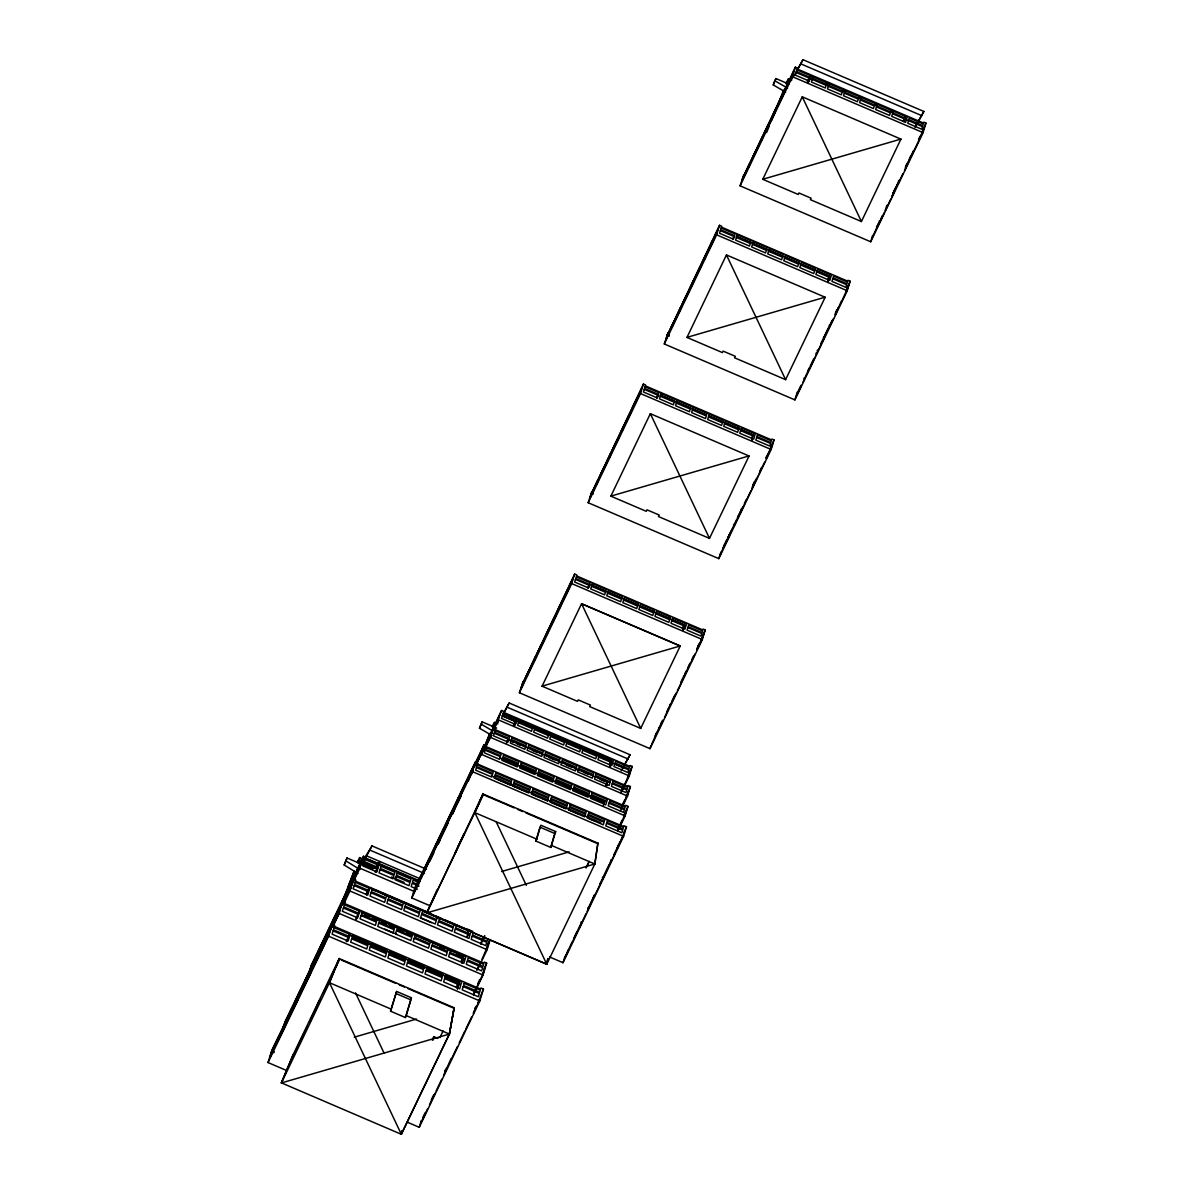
<?xml version="1.0" encoding="UTF-8"?>
<svg xmlns="http://www.w3.org/2000/svg" width="1194" height="1194" viewBox="0 0 1194 1194"><rect width="100%" height="100%" fill="white"/><g stroke="black" fill="none" stroke-linecap="round" stroke-linejoin="round"><path stroke-width="1.5" d="M597.955 843.188L482.988 793.965L426.81 912.873L594.821 863.993L597.91 843.098L594.821 863.993L546.762 964.23L422.601 911.156L421.945 913.32L436.541 919.574L437.198 917.41M603.433 805.846L604 802.338L499.853 757.742M506.48 742.817L508.077 739.504L607.388 782.025L606.791 785.518L607.343 781.936L605.731 785.309M606.746 785.428L607.343 781.936M609.97 766.638L611.403 759.697L518.509 719.922M751.847 440.198L752.772 434.929L708.923 416.154M828.89 276.187L827.964 281.456L828.89 276.187L736.116 236.472M609.97 766.608L610.91 761.369L516.315 720.863L514.748 724.295M751.847 440.168L752.772 434.929M293.231 1054.511L281.396 1082.943L449.407 1034.064L454.198 1007.796L339.23 958.558L293.231 1054.511L281.351 1082.839L401.348 1134.3L449.407 1034.064L454.123 1007.766M454.153 1007.691L449.362 1033.974L401.303 1134.21L402.094 1130.614L401.348 1134.3L329.454 982.707L339.23 958.558M457.421 988.841L458.735 981.796L349.379 934.977L346.2 941.618M457.451 988.901L458.78 981.886L456.392 986.871M462.123 963.08L463.571 955.991L361.11 912.186M462.153 963.14L463.526 956.11M467.182 937.2L468.585 930.126L444.646 919.873M467.212 937.26L468.585 930.126L369.304 887.679L366.125 894.321M433.094 1040.108L433.78 1036.735L437.974 1038.392M535.972 841.113L539.957 827.158L554.747 833.502L550.777 847.456L535.972 841.113L540.867 825.233L555.673 831.576L550.777 847.456M390.557 1011.199L396.617 991.453L411.423 997.781L406.273 1015.601L405.348 1017.542L390.557 1011.199L396.617 991.453M405.348 1017.542L411.423 997.781M286.724 1070.555L268.038 1062.556L271.665 1050.63L333.424 922.201M273.829 1052.824L274.172 1051.705L271.665 1050.63M281.321 1033.706L284.948 1021.795L341.648 903.843M283.232 1028.601L284.232 1025.318M284.56 1024.198L291.366 1009.229L290.709 1011.393M283.888 1028.362L284.873 1025.079M285.873 1021.795L278.769 1037.407L340.021 908.962L332.887 925.037L333.872 921.768M284.888 1026.273L285.888 1022.989M286.888 1019.706L286.217 1021.87L293.321 1006.273M289.366 1015.795L290.366 1012.512M290.321 1013.796L291.321 1010.512M291.664 1009.408L298.455 994.438M291.336 1012.84L292.321 1009.557M292.336 1010.736L293.336 1007.452M294.336 1004.169L293.664 1006.348L300.769 990.736M298.619 993.692L294.993 1005.602L298.187 998.96M296.858 1000.587L297.858 997.303M299.53 991.796L299.187 992.901L352.663 880.978M298.754 994.617L299.41 992.438M298.784 997.303L299.769 994.02M299.784 995.214L300.784 991.93M301.783 988.647L301.112 990.811L330.559 928.604M302.694 988.393L305.545 979.647M303.604 986.498L304.604 983.214M304.948 982.095L305.604 979.931M304.515 984.214L305.5 980.931M305.843 979.811L306.5 977.647M306.231 981.766L307.216 978.483M307.559 977.379L311.156 965.424L363.498 856.262L365.662 857.188L365.319 858.307L419.93 881.694M309.35 972.409L310.35 969.125M307.231 979.677L308.231 976.394M308.559 975.274L309.231 973.11M309.455 974.304L310.455 971.02M310.783 969.916L311.455 967.737M310.649 971.423L312.634 964.856M311.604 969.424L312.604 966.14M312.932 965.021L313.604 962.857M314.917 960.797L315.917 957.513M315.783 958.991L316.783 955.707M357.976 873.515L344.2 865.008L347.021 857.979L371.17 868.322M313.679 966.23L314.664 962.946M315.007 961.842L315.664 959.663M314.679 964.14L315.679 960.857M316.007 959.752L316.679 957.573M344.2 865.008L347.021 857.979M316.216 960.215L317.201 956.931M317.544 955.827L318.201 953.648M319.738 950.051L317.126 958.319L322.962 946.126M318.694 954.633L319.693 951.349M320.037 950.23L320.693 948.066M321.35 947.379L322.35 944.096M322.216 945.573L323.216 942.29M321.126 950.708L322.111 947.424M322.455 946.305L323.111 944.141M322.126 948.603L323.126 945.32M323.455 944.215L324.126 942.036M324.305 941.738L324.962 939.559M324.872 940.947L323.873 944.23L326.798 938.141M324.828 941.827L325.828 938.544M326.171 937.439L326.828 935.26M325.783 939.842L326.783 936.559M327.126 935.439L327.783 933.275M328.648 932.156L329.648 928.872M328.574 935.171L329.559 931.887M330.902 927.484L331.245 926.38M268.038 1062.556L328.619 936.2L332.245 924.275L334.753 925.35L334.41 926.469L480.615 989.065L480.958 987.96L483.466 989.02L479.839 1000.945L419.258 1127.3L407.363 1122.211M331.962 925.738L332.619 923.574M331.932 927.037L332.917 923.753M333.26 922.634L333.917 920.47M334.216 920.544L335.215 917.261M334.872 918.484L334.216 920.649L340.648 907.127M335.081 918.738L336.081 915.455M337.469 914.664L332.096 927.096M337.812 913.559L338.469 911.38M338.38 912.768L337.38 916.052L339.574 911.485M338.723 911.649L339.38 909.485M340.35 907.843L341.006 905.679M341.35 904.559L341.693 903.455M341.991 902.724L342.648 900.56L336.424 914.335L342.648 901.455L345.036 902.485L344.693 903.589L483.943 963.215L484.271 962.095L486.659 963.11L483.048 975.035L473.421 995.095M332.619 926.738L339.021 913.365L342.648 901.455M343.23 903.858L344.23 900.574M345.23 897.291L341.648 905.559M345.469 897.56L346.141 895.396M350.976 886.485L344.141 901.963L351.976 883.202M344.379 902.619L349.946 890.993L353.573 879.082L355.842 880.053L355.499 881.172L430.303 913.201M343.768 901.769L359.872 868.187L363.498 856.262M367.14 854.397L366.677 855.874L420.378 878.859M419.825 880.963L379.214 863.575L376.08 871.889L379.841 861.501L375.006 868.217L372.782 868.695L359.633 863.068L358.872 859.62L357.469 862.561L364.036 865.381M386.617 895.754L385.946 897.918L371.364 891.664L372.021 889.5L388.423 896.366M430.482 905.962L411.796 897.963L414.691 888.426L475.272 762.071L477.779 763.145L477.51 764.026L623.716 826.636L623.984 825.741L626.492 826.815L623.596 836.352L563.016 962.707L549.419 956.887M415.422 887.217L415.691 886.336M423.9 872.993L426.318 865.053M425.139 870.098L425.93 867.471M426.198 866.575L426.721 864.844M427.004 863.949L427.273 863.053M427.452 864.396L428.243 861.769L421.004 877.829L435.601 846.979M428.512 860.874L429.049 859.143L422.064 874.321L484.018 744.713L486.406 745.728L486.122 746.623L625.372 806.249L625.641 805.353L628.029 806.368L625.134 815.905L617.925 830.949M428.452 862.307L435.691 846.233L434.9 848.859M429.512 858.784L436.497 843.606L435.959 845.337M431.273 857.292L432.064 854.665M432.332 853.77L432.87 852.038M432.228 855.307L433.019 852.68M433.288 851.785L433.825 850.053M436.959 843.248L443.944 828.069L443.407 829.815M438.362 842.501L439.153 839.875M439.437 838.979L439.959 837.248M438.691 842.307L438.168 844.039L440.123 839.934M438.959 841.412L440.108 837.875M440.392 836.994L440.914 835.248M442.347 833.322L443.138 830.696L435.9 846.77L449.78 817.397M443.347 831.233L450.586 815.174L449.795 817.8M444.407 827.711L451.392 812.547L450.854 814.278M445.452 827.711L446.257 825.084M446.526 824.188L447.049 822.457M446.407 825.711L447.213 823.084M447.481 822.188L448.004 820.457M450.795 815.696L458.033 799.637L457.242 802.264M451.854 812.189L458.839 797.01L458.302 798.741M452.541 812.92L453.347 810.293M453.616 809.398L454.138 807.666M453.496 810.92L454.302 808.293M454.571 807.398L455.093 805.666M491.868 735.4L479.481 728.25L482.137 721.848L496.614 728.042M458.242 800.174L465.481 784.1L464.69 786.727M459.302 796.652L466.272 781.473L465.75 783.219M479.481 728.25L482.137 721.848M458.69 800.92L458.959 800.04M459.645 798.114L460.436 795.502M460.705 794.607L461.242 792.876M460.6 796.129L461.391 793.503M461.66 792.607L462.197 790.876M465.69 784.637L472.928 768.578L472.137 771.205M466.75 781.115L473.719 765.951L473.197 767.682M467.794 779.816L468.332 778.07M467.69 781.339L468.481 778.712M468.764 777.816L469.287 776.085M468.302 781.07L468.555 780.234M475.272 762.071L472.376 771.608L623.596 836.352M475.854 763.026L476.376 761.294M477.779 761.399L478.301 759.668M478.69 759.503L479.212 757.772M480.301 756.041L480.824 754.309M480.913 753.742L481.719 751.116M482.51 748.489L475.585 763.921M484.018 744.713L481.122 754.25L625.134 815.905M485.451 745.414L491.824 731.489L491.286 733.22M485.659 746.146L486.465 743.519M486.734 742.623L487.256 740.892M490.227 736.743L491.018 734.116M484.003 750.623L490.376 737.34L493.271 727.803L495.54 728.788L495.271 729.668L627.88 786.458L628.163 785.562L630.432 786.533L627.537 796.07L620.358 811.01M493.689 727.474L485.152 746.25M494.032 727.4L494.555 725.668M499.331 716.684L492.958 730.922M500.122 714.057L493.764 728.295M494.614 728.4L501.54 710.46L503.704 711.385L503.435 712.281L629.731 766.354L629.999 765.473L632.163 766.399L629.268 775.921L621.208 792.712M439.467 918.38L438.81 920.544L453.392 926.798L454.048 924.619M504.017 712.385L503.659 713.564L516.823 719.206L513.465 724.683M528.196 671.58L522.091 684.923L574.627 574.06L576.792 574.986L576.523 575.881L702.818 629.954L703.102 629.059L705.266 629.984L702.37 639.521L650.029 748.668L519.405 692.744L523.166 681.401L522.897 682.296M529.061 669.774L528.524 671.506L534.628 658.163M535.494 656.357L534.972 658.088L541.061 644.745M514.39 725.758L517.047 719.116L503.152 713.176L502.629 714.907L516.524 720.863M541.927 642.939L541.404 644.67L547.494 631.327M456.332 925.604L455.675 927.768L470.257 934.006L470.914 931.842M548.359 629.522L547.837 631.253L553.926 617.91M596.97 481.54L590.881 494.883L643.417 384.035L645.581 384.961L645.297 385.841L771.608 439.929L771.876 439.034L774.04 439.959L771.145 449.496L718.803 558.643L588.179 502.719L591.94 491.376L591.672 492.256M554.792 616.104L554.27 617.835L560.359 604.492M597.836 479.734L597.313 481.466L603.403 468.123M561.225 602.686L560.702 604.418L566.792 591.075M604.268 466.317L603.746 468.048L609.836 454.705M567.657 589.269L567.135 591L573.224 577.657M610.701 452.899L610.179 454.63L616.268 441.287M519.405 692.744L571.732 583.597L574.627 574.06M617.134 439.482L616.611 441.213L622.701 427.87M623.567 426.064L623.044 427.795L629.134 414.452M629.999 412.646L629.477 414.378L635.566 401.035M473.182 932.812L472.526 934.992L487.122 941.23L487.779 939.066M636.432 399.229L635.909 400.96L641.999 387.617M588.179 502.719L640.521 393.557L643.417 384.035M419.258 1127.3L421.318 1120.494M589.627 584.463L590.149 582.717L576.254 576.777L575.732 578.508L589.627 584.463L588.209 587.732L589.418 584.463L683.998 624.955L683.072 630.223L683.998 624.955L682.386 628.313M673.073 322.813L666.983 336.156L719.519 225.293L721.683 226.218L721.415 227.114L847.71 281.187L847.979 280.291L850.143 281.217L847.247 290.754L794.92 399.9L664.297 343.976L668.058 332.633L667.789 333.529M444.884 1071.093L445.213 1070.033M669.073 336.26L669.356 335.365L667.192 334.439M673.938 320.992L673.416 322.738L679.505 309.395M450.989 1058.765L443.556 1075.481M680.386 307.574L679.849 309.321L685.938 295.978M488.137 945.215L482.033 959.17M489.137 941.932L486.51 948.2M489.809 939.708L487.868 944.17M477.555 969.647L487.107 949.723L490.212 939.514M686.819 294.157L686.281 295.903L692.386 282.56M693.251 280.739L692.714 282.485L698.818 269.143M483.033 973.901L484.033 970.618L482.66 973.498M484.376 969.513L485.033 967.334M699.684 267.322L699.147 269.068L705.251 255.725M474.675 1008.96L475.003 1007.9M706.117 253.904L705.579 255.65L711.684 242.307M482.122 992.229L483.466 989.02M712.549 240.487L712.012 242.233L718.116 228.89M664.297 343.976L716.624 234.83L719.519 225.293M748.892 164.697L742.802 178.04L795.338 67.177L797.502 68.103L797.234 68.998L923.529 123.072L923.798 122.176L925.962 123.101L923.066 132.638L870.724 241.785L740.101 185.861L743.862 174.518L743.593 175.414M749.757 162.877L749.235 164.623L755.324 151.28M785.667 92.117L773.279 84.968L774.025 82.535L775.936 78.55L788.816 84.058M773.279 84.968L775.936 78.55M756.19 149.459L755.668 151.205L761.757 137.862M762.623 136.041L762.1 137.788L768.19 124.445M769.055 122.624L768.533 124.37L774.622 111.027M775.488 109.206L774.966 110.952L781.055 97.61M781.921 95.789L781.398 97.535L787.488 84.192M788.353 82.371L787.831 84.117L793.92 70.774M740.101 185.861L792.443 76.715L795.338 67.177M797.458 70.282L797.816 69.103M812.308 76.64L907.201 117.087L906.664 118.818L796.428 71.625L796.95 69.879L810.845 75.834L808.248 82.446L810.622 75.909L807.263 81.386M812.487 78.491L813.01 76.759M826.382 84.446L826.905 82.714M828.546 85.371L829.069 83.64M563.016 962.707L564.941 956.349M572.016 942.051L564.777 958.11L568.419 949.543M579.463 926.514L572.224 942.573M580.463 924.425L579.672 927.051L586.105 913.604M580.732 923.529L581.269 921.798M623.522 786.025L622.372 789.398L624.298 785.398M623.79 785.145L624.044 784.294M588.179 907.992L588.433 907.156M630.745 769.981L628.357 775.622M594.358 895.44L587.12 911.515M621.701 806.04L621.955 805.189M622.611 804.144L622.865 803.293M602.328 878.172L602.597 877.291M629.253 789.324L630.432 786.533M617.835 830.203L618.641 827.576M842.442 91.326L842.964 89.58M610.253 862.292L609.462 864.919L615.089 853.158M610.522 861.396L611.059 859.665M625.731 812.771L618.79 828.203M626.537 810.144L623.671 817.084M844.606 92.251L845.128 90.505M616.97 847.964L617.223 847.113M617.97 845.859L618.223 845.024M624.149 833.322L616.91 849.382L619.91 841.83M624.417 832.427L624.94 830.696M650.029 748.668L650.999 745.504M658.013 730.131L651.655 744.369M658.551 728.4L658.819 727.504M658.088 730.952L658.894 728.325M858.501 98.192L859.023 96.46M718.803 558.643L720.251 553.882M721.236 551.703L720.43 554.329L726.803 540.106M684.893 673.759L685.147 672.923M860.665 99.117L861.187 97.386M727.937 537.404L728.191 536.554M733.235 526.688L726.862 540.912M733.504 525.793L734.026 524.062M696.893 648.73L697.147 647.894M697.49 647.82L696.684 650.446L702.251 638.835M698.012 646.088L698.281 645.193M739.937 512.375L740.19 511.525M740.802 510.569L741.325 508.823M751.727 489.062L752.533 486.436M752.802 485.54L753.324 483.809M753.399 484.615L752.593 487.242L758.16 475.645M753.921 482.883L754.19 481.988M765.921 457.854L766.19 456.974M874.56 105.072L875.083 103.341M772.1 445.287L772.622 443.556M876.724 105.997L877.247 104.266M794.92 399.9L797.323 391.96M797.338 392.975L796.547 395.602L801.308 385.647M804.04 378.662L804.308 377.811M816.039 353.633L816.308 352.797M817.174 350.976L817.442 350.096M890.605 111.938L891.142 110.206M823.875 336.678L823.353 338.409L827.323 330.111M892.769 112.878L893.306 111.132M829.173 325.962L829.442 325.067M828.711 328.514L829.502 325.887M835.337 313.38L835.875 311.649M835.934 312.47L835.143 315.097L841.501 300.858M836.218 311.574L836.74 309.843M847.934 287.441L841.576 301.679M849.009 283.918L850.143 281.217M905.201 116.415L904.082 121.579L904.709 118.072L903.097 121.43M906.395 119.713L905.604 122.34L891.709 116.385L892.5 113.758L922.455 126.594L921.664 129.206L907.768 123.266L908.559 120.639M870.724 241.785L872.665 235.427M878.724 223.248L872.351 237.487M879.247 221.517L879.515 220.621M886.023 208.025L885.217 210.651L890.784 199.04M886.291 207.129L886.814 205.398M892.978 192.861L892.724 193.712L895.784 187.324M898.291 182.1L898.813 180.369M906.112 165.145L905.589 166.876L907.574 162.742M918.708 139.191L918.992 138.31M924.544 126.698L922.156 132.34M348.215 886.515L353.827 871.68M335.738 918.246L354.215 871.113M485.197 745.146L489.779 733.355M485.376 745.056L489.824 733.638M777.682 105.236L783.577 90.072M369.304 887.679L366.752 894.246L369.394 887.664L432.676 914.753M481.122 755.369L483.197 750.235M771.473 120.639L777.906 105.027M281.396 1082.943L329.454 982.707L339.335 958.528M656.924 397.706L658.192 394.423L656.998 397.692M733.101 238.949L734.34 235.77M808.189 82.461L810.159 77.655M335.768 917.738L339.26 909.276M514.45 725.728L516.435 720.922M506.749 742.683L508.077 739.504M506.823 742.668L508.166 739.474M766.533 132.579L769.399 125.773M436.989 889.903L426.765 912.783L483.331 794.697L514.077 807.86M554.747 833.502L555.673 831.576M357.588 861.799L359.603 857.576L363.006 859.038M342.514 902.037L348.081 890.425L341.514 905.321M333.305 923.604L339.738 910.156M331.156 928.634L277.441 1041.81L328.604 935.096M304.336 984.975L308.724 975.826M310.365 972.409L312.559 967.841M306.948 980.692L310.918 972.379M315.709 962.424L317.291 959.095M321.276 950.797L325.261 942.484M334.022 924.216L339.589 912.589M378.602 863.65L365.454 858.023L372.006 845.904L426.497 869.232M375.229 872.053L379.214 863.575M366.528 894.888L369.692 888.291M356.2 918.156L359.439 911.41L356.096 919.589L359.409 911.455M307.455 1026.288L293.903 1054.72M311.47 1017.915L319.499 1001.169M323.589 992.841L333.962 971.02M335.618 967.752L339.618 959.394M786.189 83.341L788.219 79.117L791.622 80.58M786.159 83.819L787.562 80.879L789.159 81.58L792.055 78.849M794.1 75.759L802.965 59.7L923.872 111.46L915.007 127.519M492.391 726.624L494.406 722.415L497.823 723.877M492.361 727.116L493.764 724.176L495.361 724.877L498.256 722.131M450.198 816.86L474.899 765.011M438.317 842.412L439.228 840.516M493.271 727.803L492.092 730.594L481.391 724.265M501.54 710.46L476.316 763.339M411.796 897.963L473.063 770.13M429.825 861.217L433.84 852.859M439.437 841.158L448.257 822.77M452.272 814.412L461.078 796.025M467.899 781.369L470.824 775.279M471.496 774.309L473.108 770.966M475.511 765.951L484.331 747.101M452.332 814.368L454.571 809.711M477.227 762.429L483.077 750.369M485.839 745.892L492.092 732.728M488.973 740.146L491.391 735.116M515.509 721.594L502.361 715.952L509.166 702.982L630.074 754.757L621.208 770.817M656.625 397.856L658.192 394.423M732.728 239.128L734.295 235.696M807.696 82.61L810.114 77.58M610.835 496.211L650.342 413.676L749.056 456.004L709.49 538.39L658.476 516.539L659.192 515.047L647.014 509.838L646.297 511.331L610.806 496.137L749.026 455.929M686.953 337.469L726.445 254.934L825.173 297.261L785.592 379.647L734.579 357.797L735.31 356.319L723.131 351.111L722.4 352.588L686.908 337.395L825.129 297.187M762.757 179.354L802.264 96.818L900.992 139.146M587.836 587.896L589.418 584.463M542.061 686.251L581.568 603.701L680.252 645.954L640.715 728.415L589.687 706.579L590.418 705.087L578.239 699.878L577.523 701.356L542.031 686.162L680.252 645.954M461.123 961.125L463.571 955.991M432.228 1039.959L433.78 1036.735M480.973 942.842L484.152 936.215M480.839 944.26L484.868 935.872M439.929 1037.571L443.093 1030.944M476.734 970.2L480.391 962.588M483.779 969.543L486.659 963.11M477.898 983.423L479.734 979.573M473.645 993.498L475.943 988.707M476.899 986.707L482.272 975.513M480.331 996.363L481.779 993.348M422.915 1117.315L425.049 1112.868M431.273 1099.913L433.691 1094.868M444.556 1072.197L446.675 1067.764M476.272 1006.035L473.346 1013.348L478.973 1001.602M477.898 1002.661L481.122 995.512M421.213 1122.076L427.646 1108.644M429.467 1104.868L435.094 1093.107M436.108 1091.017L441.735 1079.257M451.004 1059.959L457.436 1046.511M459.257 1042.735L464.884 1030.974M465.899 1028.885L471.526 1017.124M861.411 221.532L900.948 139.071L762.727 179.279L798.219 194.473L798.935 192.98L811.114 198.204L810.398 199.682L861.411 221.532L802.264 96.818M609.298 764.727L610.91 761.369M773.175 441.765L774.04 439.959M925.962 123.101L922.052 131.907M770.488 447.69L772.906 442.661M846.859 288.724L848.74 284.814L845.71 291.754M723.892 545.837L727.071 539.21M728.624 535.942L730.713 531.599M737.549 517.345L739.146 514.032M767.279 455.347L768.772 452.242M769.608 450.496L771.473 446.586M820.815 343.693L822.472 340.215M876.605 227.338L878.993 222.353M909.082 159.608L911.156 155.265M918.455 140.041L920.693 135.385M722.713 548.628L724.922 544.016M727.668 538.285L729.758 533.942M731.146 531.032L731.982 529.285M734.758 523.509L736.713 519.42M737.37 518.047L739.668 513.271M742.832 506.659L739.728 514.077L745.295 502.48M744.429 503.316L746.101 499.853M754.056 483.242L756.041 479.092M759.832 471.197L761.653 467.391M766.264 457.78L767.757 454.69M769.339 451.377L771.831 446.183L766.264 458.75M798.085 391.438L801.025 385.274M808.099 370.543L809.338 367.946L802.98 382.184M810.204 366.14L813.487 359.304M825.218 334.827L822.278 341.932L828.636 327.693L826.77 331.589M830.173 324.499L832.158 320.365M836.546 311.186L838.382 307.38M876.844 227.158L877.68 225.412M882.366 215.636L878.784 224.069L884.351 212.457M895.515 188.219L891.649 197.234L898.022 182.995L896.351 186.458M905.321 167.772L907.306 163.623M907.962 162.25L908.813 160.503M909.5 159.056L910.888 156.16M911.753 154.354L913.589 150.534M918.932 139.385L920.41 136.28M921.261 134.534L923.126 130.624M734.101 525.838L738.862 515.898M746.16 500.659L750.936 490.719M759.026 473.824L764.593 462.212M809.413 368.767L814.98 357.155M815.845 355.349L821.412 343.738M829.502 326.857L833.487 318.559M898.082 183.816L902.858 173.861M904.53 170.399L910.082 158.787M910.962 156.981L915.723 147.026M916.186 146.101L922.962 131.952M603.776 802.98L590.179 797.159M632.163 766.399L628.611 774.115M621.238 790.801L624.387 784.309M627.462 777.816L629.954 772.608L623.596 786.846M621.134 791.965L622.716 788.652M586.582 866.71L589.015 861.665M586.06 868.008L589.224 861.396M702.52 636.044L705.266 629.984M702.609 636.193L703.848 633.581L701.445 639.223M627.671 792.95L628.969 790.219L627.134 794.682M655.103 735.877L656.7 732.564M660.551 724.534L662.64 720.176M680.849 682.207L684.028 675.565M697.759 646.924L699.982 642.282M656.148 734.041L656.984 732.295M659.581 726.877L661.67 722.519M666.625 712.176L668.595 708.087M669.431 706.326L670.894 703.296L664.521 717.534M671.759 701.49L674.819 695.102M686.61 670.521L683.819 677.282L690.192 663.043L688.102 667.386M691.669 659.969L693.49 656.148M698.236 646.267L699.714 643.163M700.55 641.417L703.057 636.208M624.671 800.144L621.537 807.651L628.178 792.846L626.208 796.95M658.879 729.295L662.864 720.997M670.953 704.117L676.52 692.505M677.386 690.699L682.953 679.087M691.057 662.207L695.027 653.909M623.611 815.905L628.029 806.368M623.775 815.89L625.835 811.592M620.208 824.293L622.059 820.442M626.492 826.815L623.611 833.143M573.821 938.275L577.045 931.544M587.911 908.888L592.433 899.455M592.702 898.575L594.627 894.56M599.642 884.426L601.806 879.918M602.806 877.814L609.253 864.381M614.044 854.367L616.701 848.844M621.253 839.337L623.417 834.83M594.567 895.978L601 882.545M602.015 880.441L608.447 867.008M796.726 71.088L802.965 59.7M502.928 714.37L509.166 702.982M923.872 111.46L915.634 125.877M611.403 759.697L610.104 762.085L623.253 767.727M623.835 766.145L630.074 754.757M372.006 845.904L364.334 858.426M364.543 859.158L361.842 862.59L359.633 863.068M791.756 78.043L789.846 79.849L788.219 79.117M498.913 720.43L496.047 723.131L494.406 722.415M501.584 871.53L569.12 851.889M354.29 1037.168L416.482 1019.064M362.573 860.665L360.379 861.128L359.603 857.576M800.95 63.924L921.843 115.684M792.443 76.715L923.066 132.638M716.624 234.83L847.247 290.754M659.998 395.199L705.55 414.706M640.521 393.557L771.145 449.496M591.075 493.182L593.239 494.107M571.732 583.597L702.37 639.521M680.281 646.044L581.597 603.791L640.715 728.415M507.151 707.206L628.044 758.981M498.644 719.997L629.268 775.921M510.166 740.832L513.599 742.369M516.972 743.743L520.39 745.28M532.285 750.31L537.39 752.548M549.3 757.593L554.389 759.832M566.284 764.921L571.419 767.055M574.777 768.563L579.926 770.697M583.269 772.205L588.433 774.339M600.269 779.473L605.448 781.637M490.376 737.34L627.537 796.07M501.838 759.324L516.898 765.772M521.927 767.921L533.643 772.951M538.658 775.1L550.374 780.115M566.508 787.025L569.896 788.473M573.269 789.921L586.806 795.711M491.48 775.846L600.821 822.666M498.585 779.667L527.479 792.1M532.584 794.219L539.375 797.189M542.792 798.592L547.882 800.771M551.255 802.278L564.896 808.054M568.284 809.502L578.493 813.875M590.299 818.994L595.493 821.144M517.48 809.323L522.599 811.517M526.002 812.965L597.567 843.606M536.882 839.188L474.869 812.636L482.988 793.965L474.869 812.636L546.762 964.23L422.437 910.873M551.688 845.531L594.821 863.993M369.976 850.128L424.467 873.456M419.333 882.694L413.154 880.053L412.497 882.217L418.676 884.858M418.915 886.232L412.154 883.336L411.154 886.62L417.333 889.261M363.483 863.292L375.006 868.217M391.513 877.008L404.214 882.456M359.872 868.187L414.154 891.425M467.705 929.216L472.809 931.395M436.094 916.216L441.228 918.41M373.095 889.754L376.498 891.202M383.304 894.112L388.408 896.306M391.811 897.769L396.915 899.948M400.318 901.41L405.423 903.589M348.379 886.515L351.678 887.918M420.154 917.873L431.332 922.663M349.946 890.993L487.107 949.723M364.752 914.41L369.782 916.574M373.125 918.007L378.14 920.156M381.498 921.589L386.513 923.738M389.871 925.171L394.886 927.32M398.229 928.753L403.259 930.902M406.602 932.335L411.632 934.484M439.616 946.469L444.69 948.633M456.526 953.707L461.6 955.887M384.767 929.126L397.035 934.38M339.021 913.365L483.048 975.035M353.096 937.335L385.393 951.23M388.796 952.618L404.094 959.17M409.199 961.349L416.005 964.259M419.348 965.767L424.497 967.901M427.84 969.409L433.004 971.543M436.332 973.035L441.496 975.185M444.825 976.677L456.795 981.737M328.619 936.2L479.839 1000.945M341.35 960.051L395.886 983.408M399.289 984.871L404.408 987.05M407.811 988.513L453.824 1008.214M395.707 993.393L410.512 999.721M329.454 982.707L391.468 1009.258M406.273 1015.601L449.407 1034.064M775.204 80.983L787.577 88.132M346.111 861.023L359.887 869.53M726.445 254.934L785.592 379.647M650.342 413.676L709.49 538.39M496.092 821.621L526.315 885.336M355.528 992.915L384.155 1053.272M547.807 958.767L546.718 964.14L547.837 958.752M270.993 1054.048L269.993 1057.332L277.426 1040.616L270.993 1054.048M271.993 1050.765L271.322 1052.944L278.426 1037.332L271.993 1050.765M311.35 965.842L310.694 968.006L316.917 954.23L311.35 965.842M317.783 952.424L317.126 954.588L323.35 940.812L317.783 952.424M324.216 939.006L323.559 941.17L329.783 927.395L324.216 939.006M330.648 925.589L329.992 927.753L336.215 913.977L330.648 925.589M333.081 930.872L332.081 934.156L348.155 941.036L349.155 937.753L333.081 930.872M334.066 927.589L333.41 929.753L349.499 936.633L350.155 934.469L334.066 927.589M343.514 898.754L342.857 900.918L349.081 887.142L343.514 898.754M348.947 888.62L347.947 891.903L354.514 877.008L348.947 888.62M349.946 885.336L349.29 887.5L355.513 873.724L349.946 885.336M343.365 907.992L342.365 911.276L357.678 917.828L358.678 914.544L343.365 907.992M344.35 904.709L343.693 906.873L359.021 913.44L359.678 911.261L344.35 904.709M355.379 875.202L354.394 878.486L360.946 863.59L355.379 875.202M356.379 871.918L355.722 874.083L361.946 860.307L356.379 871.918M354.17 885.56L353.17 888.843L367.752 895.097L368.752 891.814L354.17 885.56M355.17 882.276L354.499 884.456L369.095 890.694L369.752 888.53L355.17 882.276M363.976 862.71L362.991 865.993L376.871 871.933L377.871 868.65L363.976 862.71M364.976 859.426L364.319 861.59L378.214 867.545L378.871 865.366L364.976 859.426M351.663 938.827L350.663 942.111L366.752 948.991L367.752 945.708L351.663 938.827M352.663 935.544L352.006 937.708L368.08 944.603L368.752 942.424L352.663 935.544M361.066 915.574L360.066 918.858L375.379 925.41L376.379 922.126L361.066 915.574M362.066 912.291L361.394 914.455L376.722 921.007L377.379 918.843L362.066 912.291M371.021 892.784L370.036 896.067L384.617 902.321L385.617 899.037L371.021 892.784M380.035 869.575L379.05 872.859L392.93 878.814L393.93 875.53L380.035 869.575M381.035 866.292L380.379 868.471L394.274 874.411L394.93 872.247L381.035 866.292M370.259 946.782L369.259 950.066L385.334 956.946L386.334 953.678L370.259 946.782M371.244 943.499L370.588 945.663L386.677 952.558L387.334 950.394L371.244 943.499M378.767 923.156L377.767 926.44L393.08 932.992L394.08 929.708L378.767 923.156M379.767 919.873L379.11 922.037L394.423 928.589L395.08 926.425L379.767 919.873M387.886 900.007L386.886 903.291L401.482 909.529L402.468 906.246L387.886 900.007M388.886 896.724L388.229 898.888L402.811 905.142L403.468 902.962L388.886 896.724M396.095 876.456L395.095 879.739L408.99 885.679L409.99 882.396L396.095 876.456M397.095 873.172L396.438 875.336L410.333 881.291L410.99 879.127L397.095 873.172M388.841 954.737L387.841 958.021L403.93 964.916L404.93 961.633L388.841 954.737M389.841 951.454L389.184 953.633L405.259 960.513L405.915 958.349L389.841 951.454M396.468 930.723L395.468 934.006L410.796 940.574L411.781 937.29L396.468 930.723M397.468 927.439L396.811 929.619L412.124 936.171L412.781 934.006L397.468 927.439M404.751 907.216L403.751 910.5L418.333 916.753L419.333 913.47L404.751 907.216M405.751 903.933L405.079 906.112L419.676 912.35L420.333 910.186L405.751 903.933M414.348 890.739L413.557 893.366L420.795 877.306L414.348 890.739M415.154 888.112L414.616 889.843L421.601 874.68L415.154 888.112M414.169 938.305L413.169 941.588L428.497 948.155L429.497 944.872L414.169 938.305M415.169 935.021L414.512 937.2L429.825 943.753L430.482 941.588L415.169 935.021M421.601 914.44L420.616 917.723L435.198 923.977L436.198 920.693L421.601 914.44M407.438 962.707L406.438 965.991L422.512 972.871L423.512 969.588L407.438 962.707M408.423 959.424L407.766 961.588L423.855 968.468L424.512 966.304L408.423 959.424M476.436 767.548L475.645 770.175L491.719 777.055L492.525 774.443L476.436 767.548M477.242 764.921L476.704 766.652L492.794 773.548L493.316 771.817L477.242 764.921M485.062 750.145L484.257 752.772L499.585 759.324L500.376 756.697L485.062 750.145M485.854 747.519L485.331 749.25L500.644 755.817L501.167 754.071L485.854 747.519M494.212 733.191L493.406 735.817L507.987 742.056L508.793 739.444L494.212 733.191M495.003 730.564L494.48 732.295L509.062 738.549L509.584 736.817L495.003 730.564M438.467 921.664L437.467 924.947L452.063 931.186L453.063 927.902L438.467 921.664M431.87 945.887L430.885 949.17L446.198 955.737L447.198 952.454L431.87 945.887M432.87 942.603L432.213 944.767L447.526 951.334L448.198 949.17L432.87 942.603M502.361 715.803L501.555 718.43L515.45 724.37L516.256 721.743L502.361 715.803M426.019 970.662L425.019 973.946L441.108 980.826L442.108 977.543L426.019 970.662M427.019 967.379L426.362 969.543L442.437 976.438L443.093 974.259L427.019 967.379M521.823 685.819L521.032 688.445L527.39 674.207L521.823 685.819M495.032 775.503L494.226 778.13L510.316 785.025L511.107 782.398L495.032 775.503M495.823 772.876L495.301 774.622L511.375 781.503L511.913 779.772L495.823 772.876M528.255 672.401L527.464 675.028L533.822 660.789L528.255 672.401M502.764 757.727L501.958 760.354L517.286 766.906L518.077 764.279L502.764 757.727M503.555 755.101L503.032 756.832L518.345 763.384L518.883 761.653L503.555 755.101M534.688 658.984L533.897 661.61L540.255 647.372L534.688 658.984M511.062 740.414L510.271 743.041L524.853 749.28L525.659 746.653L511.062 740.414M511.868 737.788L511.331 739.519L525.927 745.757L526.45 744.026L511.868 737.788M541.121 645.566L540.33 648.193L546.688 633.954L541.121 645.566M455.332 928.872L454.332 932.156L468.914 938.409L469.914 935.126L455.332 928.872M518.42 722.668L517.614 725.295L531.509 731.25L532.315 728.624L518.42 722.668M519.211 720.057L518.689 721.788L532.584 727.728L533.106 725.997L519.211 720.057M449.586 953.469L448.586 956.752L463.899 963.304L464.899 960.021L449.586 953.469M450.571 950.185L449.914 952.349L465.242 958.916L465.899 956.737L450.571 950.185M547.553 632.148L546.762 634.775L553.12 620.537L547.553 632.148M590.597 495.779L589.806 498.405L596.164 484.167L590.597 495.779M444.616 978.617L443.616 981.901L459.69 988.796L460.69 985.513L444.616 978.617M445.601 975.334L444.944 977.513L461.033 984.393L461.69 982.229L445.601 975.334M554.001 618.731L553.195 621.358L559.553 607.119L554.001 618.731M597.03 482.361L596.239 484.988L602.597 470.749L597.03 482.361M560.434 605.313L559.628 607.94L566.001 593.702L560.434 605.313M603.477 468.943L602.672 471.57L609.03 457.332L603.477 468.943M566.866 591.896L566.06 594.522L572.433 580.284L566.866 591.896M609.91 455.526L609.104 458.153L615.477 443.914L609.91 455.526M616.343 442.108L615.537 444.735L621.91 430.497L616.343 442.108M513.614 783.473L512.823 786.1L528.897 792.98L529.703 790.353L513.614 783.473M514.42 780.846L513.883 782.577L529.972 789.458L530.494 787.727L514.42 780.846M575.463 579.403L574.657 582.03L588.552 587.97L589.358 585.344L575.463 579.403M520.465 765.309L519.674 767.936L534.987 774.488L535.778 771.861L520.465 765.309M521.271 762.682L520.733 764.414L536.061 770.966L536.584 769.234L521.271 762.682M622.775 428.691L621.97 431.318L628.342 417.079L622.775 428.691M527.927 747.623L527.121 750.25L541.718 756.503L542.509 753.877L527.927 747.623M528.718 744.996L528.196 746.743L542.777 752.981L543.315 751.25L528.718 744.996M629.208 415.273L628.402 417.9L634.775 403.662L629.208 415.273M534.479 729.549L533.673 732.176L547.568 738.131L548.374 735.504L534.479 729.549M535.27 726.922L534.748 728.653L548.643 734.608L549.165 732.877L535.27 726.922M472.197 936.096L471.197 939.379L485.779 945.633L486.779 942.35L472.197 936.096M635.641 401.856L634.835 404.482L641.208 390.244L635.641 401.856M467.287 961.051L466.287 964.334L481.6 970.886L482.6 967.603L467.287 961.051M468.287 957.767L467.615 959.931L482.943 966.498L483.6 964.319L468.287 957.767M644.238 389.363L643.432 391.99L657.327 397.945L658.133 395.318L644.238 389.363M645.029 386.737L644.506 388.468L658.401 394.423L658.924 392.692L645.029 386.737M463.197 986.572L462.197 989.856L478.287 996.751L479.287 993.468L463.197 986.572M464.197 983.289L463.541 985.468L479.615 992.348L480.272 990.184L464.197 983.289M666.715 337.036L665.909 339.663L672.282 325.44L666.715 337.036M591.523 586.269L590.717 588.896L604.612 594.851L605.403 592.224L591.523 586.269M592.314 583.642L591.791 585.388L605.686 591.328L606.209 589.597L592.314 583.642M673.147 323.619L672.356 326.246L678.714 312.022L673.147 323.619M532.211 791.428L531.405 794.055L547.494 800.935L548.285 798.308L532.211 791.428M533.002 788.801L532.479 790.532L548.553 797.428L549.091 795.682L533.002 788.801M538.166 772.876L537.375 775.503L552.688 782.07L553.494 779.443L538.166 772.876M538.972 770.264L538.434 771.996L553.762 778.548L554.285 776.816L538.972 770.264M679.58 310.201L678.789 312.828L685.147 298.604L679.58 310.201M544.792 754.847L543.986 757.474L558.583 763.727L559.374 761.1L544.792 754.847M545.583 752.22L545.061 753.951L559.643 760.205L560.165 758.474L545.583 752.22M550.538 736.429L549.733 739.056L563.628 744.996L564.419 742.369L550.538 736.429M551.329 733.803L550.807 735.534L564.702 741.489L565.225 739.743L551.329 733.803M686.013 296.784L685.222 299.41L691.58 285.187L686.013 296.784M692.445 283.366L691.654 285.993L698.012 271.769L692.445 283.366M660.297 396.244L659.491 398.871L673.386 404.811L674.192 402.184L660.297 396.244M661.088 393.617L660.566 395.348L674.461 401.303L674.983 399.557L661.088 393.617M698.878 269.948L698.087 272.575L704.445 258.352L698.878 269.948M705.311 256.531L704.52 259.158L710.878 244.934L705.311 256.531M711.743 243.113L710.952 245.74L717.31 231.517L711.743 243.113M607.582 593.149L606.776 595.776L620.671 601.731L621.462 599.104L607.582 593.149M608.373 590.523L607.85 592.254L621.746 598.209L622.268 596.478L608.373 590.523M720.34 230.621L719.549 233.248L733.444 239.203L734.235 236.576L720.34 230.621M721.146 227.994L720.624 229.741L734.504 235.681L735.041 233.949L721.146 227.994M566.583 743.295L565.792 745.922L579.687 751.877L580.478 749.25L566.583 743.295M567.389 740.668L566.866 742.414L580.747 748.354L581.284 746.623L567.389 740.668M555.867 780.458L555.076 783.085L570.389 789.652L571.195 787.025L555.867 780.458M556.673 777.831L556.15 779.578L571.463 786.13L571.986 784.398L556.673 777.831M561.643 762.071L560.852 764.697L575.433 770.936L576.239 768.309L561.643 762.071M562.449 759.444L561.911 761.175L576.508 767.429L577.03 765.682L562.449 759.444M550.792 799.383L550.001 802.01L566.075 808.905L566.881 806.278L550.792 799.383M551.598 796.756L551.061 798.487L567.15 805.383L567.672 803.652L551.598 796.756M742.534 178.921L741.728 181.548L748.086 167.324L742.534 178.921M676.356 403.109L675.55 405.736L689.445 411.691L690.251 409.064L676.356 403.109M677.147 400.483L676.625 402.229L690.52 408.169L691.042 406.438L677.147 400.483M748.966 165.503L748.16 168.13L754.533 153.907L748.966 165.503M755.399 152.086L754.593 154.713L760.966 140.489L755.399 152.086M761.832 138.668L761.026 141.295L767.399 127.071L761.832 138.668M623.626 600.03L622.835 602.657L636.73 608.597L637.521 605.97L623.626 600.03M624.432 597.403L623.91 599.134L637.79 605.074L638.327 603.343L624.432 597.403M768.264 125.251L767.458 127.877L773.831 113.654L768.264 125.251M736.399 237.502L735.608 240.128L749.504 246.083L750.295 243.457L736.399 237.502M737.205 234.875L736.668 236.606L750.563 242.561L751.101 240.83L737.205 234.875M774.697 111.833L773.891 114.46L780.264 100.236L774.697 111.833M582.642 750.175L581.851 752.802L595.746 758.757L596.537 756.13L582.642 750.175M583.448 747.548L582.926 749.28L596.806 755.235L597.343 753.504L583.448 747.548M781.13 98.415L780.324 101.042L786.697 86.804L781.13 98.415M578.508 769.279L577.717 771.906L592.299 778.16L593.09 775.533L578.508 769.279M579.299 766.652L578.777 768.399L593.373 774.637L593.896 772.906L579.299 766.652M573.583 788.04L572.777 790.667L588.09 797.234L588.896 794.607L573.583 788.04M574.374 785.413L573.851 787.159L589.164 793.711L589.687 791.98L574.374 785.413M787.562 84.998L786.756 87.625L793.129 73.386L787.562 84.998M569.389 807.338L568.583 809.965L584.672 816.86L585.463 814.233L569.389 807.338M570.18 804.711L569.657 806.457L585.732 813.338L586.269 811.607L570.18 804.711M692.416 409.99L691.61 412.617L705.505 418.572L706.296 415.945L692.416 409.99M693.207 407.363L692.684 409.094L706.579 415.049L707.102 413.318L693.207 407.363M796.159 72.506L795.353 75.132L809.248 81.088L810.054 78.461L796.159 72.506M639.686 606.895L638.894 609.522L652.79 615.477L653.581 612.85L639.686 606.895M640.491 604.268L639.954 606.015L653.849 611.955L654.387 610.224L640.491 604.268M752.459 244.382L751.668 247.009L765.563 252.949L766.354 250.322L752.459 244.382M753.265 241.755L752.727 243.486L766.623 249.442L767.16 247.695L753.265 241.755M598.701 757.056L597.91 759.683L611.806 765.623L612.597 762.996L598.701 757.056M599.507 754.429L598.97 756.16L612.865 762.115L613.403 760.369L599.507 754.429M595.373 776.503L594.567 779.13L609.164 785.383L609.955 782.757L595.373 776.503M596.164 773.876L595.642 775.607L610.224 781.861L610.761 780.13L596.164 773.876M591.284 795.622L590.478 798.249L605.806 804.801L606.597 802.189L591.284 795.622M592.075 792.995L591.552 794.726L606.865 801.293L607.403 799.562L592.075 792.995M708.46 416.87L707.669 419.497L721.564 425.437L722.355 422.81L708.46 416.87M709.266 414.243L708.743 415.975L722.624 421.93L723.161 420.184L709.266 414.243M587.97 815.308L587.179 817.935L603.254 824.815L604.06 822.188L587.97 815.308M588.776 812.681L588.239 814.412L604.328 821.293L604.851 819.562L588.776 812.681M812.219 79.386L811.413 82.013L825.308 87.968L826.114 85.341L812.219 79.386M655.745 613.776L654.954 616.402L668.849 622.343L669.64 619.731L655.745 613.776M656.551 611.149L656.013 612.88L669.909 618.835L670.446 617.104L656.551 611.149M768.518 251.247L767.727 253.874L781.607 259.829L782.413 257.203L768.518 251.247M769.324 248.621L768.787 250.367L782.682 256.307L783.204 254.576L769.324 248.621M614.761 763.921L613.97 766.548L627.865 772.503L628.656 769.876L614.761 763.921M615.567 761.294L615.029 763.041L628.925 768.981L629.447 767.249L615.567 761.294M612.223 783.727L611.432 786.353L626.014 792.592L626.82 789.965L612.223 783.727M613.029 781.1L612.492 782.831L627.089 789.085L627.611 787.339L613.029 781.1M608.985 803.204L608.194 805.831L623.507 812.383L624.298 809.756L608.985 803.204M609.776 800.577L609.253 802.308L624.566 808.875L625.104 807.129L609.776 800.577M724.519 423.736L723.728 426.362L737.623 432.318L738.414 429.691L724.519 423.736M725.325 421.109L724.803 422.855L738.683 428.795L739.22 427.064L725.325 421.109M828.278 86.266L827.472 88.893L841.367 94.833L842.173 92.207L828.278 86.266M606.567 823.263L605.761 825.89L621.85 832.77L622.641 830.143L606.567 823.263M607.358 820.636L606.836 822.367L622.91 829.263L623.447 827.517L607.358 820.636M671.804 620.656L671.013 623.283L684.893 629.223L685.699 626.596L671.804 620.656M672.61 618.029L672.073 619.761L685.968 625.701L686.49 623.969L672.61 618.029M784.577 258.128L783.786 260.755L797.667 266.71L798.473 264.083L784.577 258.128M785.368 255.501L784.846 257.232L798.741 263.187L799.264 261.456L785.368 255.501M740.578 430.616L739.787 433.243L753.683 439.198L754.474 436.571L740.578 430.616M741.384 427.989L740.847 429.721L754.742 435.676L755.28 433.944L741.384 427.989M844.337 93.132L843.531 95.759L857.426 101.714L858.232 99.087L844.337 93.132M687.863 627.522L687.072 630.148L700.953 636.103L701.759 633.477L687.863 627.522M688.654 624.895L688.132 626.641L702.027 632.581L702.55 630.85L688.654 624.895M800.637 265.008L799.831 267.635L813.726 273.575L814.532 270.948L800.637 265.008M801.428 262.382L800.905 264.113L814.801 270.068L815.323 268.322L801.428 262.382M756.638 437.497L755.847 440.123L769.742 446.063L770.533 443.437L756.638 437.497M757.444 434.87L756.906 436.601L770.802 442.541L771.324 440.81L757.444 434.87M860.396 100.012L859.59 102.639L873.486 108.594L874.277 105.968L860.396 100.012M816.696 271.874L815.89 274.501L829.785 280.456L830.591 277.829L816.696 271.874M817.487 269.247L816.965 270.993L830.86 276.933L831.382 275.202L817.487 269.247M876.441 106.893L875.65 109.52L889.545 115.46L890.336 112.833L876.441 106.893M832.755 278.754L831.949 281.381L845.845 287.336L846.65 284.709L832.755 278.754M833.546 276.127L833.024 277.859L846.919 283.814L847.441 282.082L833.546 276.127M909.365 118.012L908.828 119.743L922.723 125.698L923.26 123.967L909.365 118.012M349.379 934.977L346.797 941.454L349.379 934.977M313.918 1012.378L310.082 1021.691L320.111 999.482L313.918 1012.378M458.123 846.307L454.884 853.68L464.302 833.397L458.123 846.307"/></g></svg>
